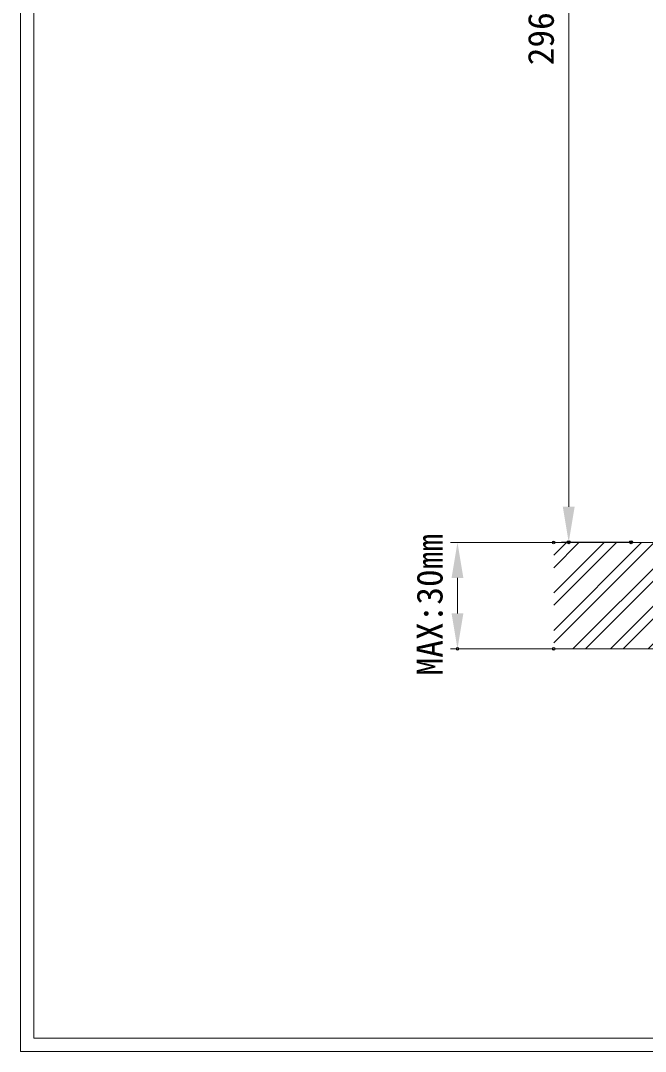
# Model space of a CAD drawing. Units: millimetres, scale not verified. Extents: x -354 to 426, y -525 to 245.
# Drawn here: x -354.1 to -177.9, y -245 to 45.6 of the extents above; entities that cross this region are included whole.
import ezdxf
from ezdxf.enums import TextEntityAlignment as Align

# ---------------------------------------------------------------- set-up
doc = ezdxf.new("R2010")
doc.units = ezdxf.units.MM
doc.header["$LTSCALE"] = 2
doc.header["$PDMODE"] = 32
doc.header["$PDSIZE"] = 0.8
doc.layers.add('0-0_0', color=7, linetype='Continuous', lineweight=18)
doc.layers.add('0-7_DEFPOINTS', color=7, linetype='Continuous')
doc.styles.add('ＭＳ ゴシック', font='')
doc.styles.get('ＭＳ ゴシック').set_extended_font_data('MS Gothic')

# ---------------------------------------------------------------- blocks, each defined once
blk = doc.blocks.new('D50')
at = {"layer": '0-0_0', "color": 3}
for p, q in [((917.168, 448.295), (917.168, 172.62)), ((934.425, 162.62), (915.168, 162.62))]:
    blk.add_line(p, q, dxfattribs=at)
blk.add_solid([(915.501, 172.62), (918.834, 172.62), (917.168, 162.62)], dxfattribs=at)
at = {"layer": '0-7_DEFPOINTS'}
for p in [(917.168, 162.62), (934.725, 162.62)]:
    blk.add_point(p, dxfattribs=at)
at = {"layer": '0-0_0', "style": 'ＭＳ ゴシック'}
blk.add_text('296', height=7.331, rotation=90, dxfattribs=at).set_placement((915.168, 297.124), align=Align.BOTTOM_LEFT)
blk = doc.blocks.new('X122')
at = {"layer": '0-0_0', "color": 3}
for p, q in [((353.402, -60.255), (356.988, -56.669)), ((353.402, -70.862), (367.595, -56.669)), ((353.402, -81.468), (378.201, -56.669)), ((353.402, -63.791), (360.524, -56.669)), ((353.402, -74.397), (371.13, -56.669)), ((353.402, -85.004), (381.737, -56.669)), ((358.808, -86.669), (388.808, -56.669)), ((362.344, -86.669), (392.344, -56.669)), ((418.761, -58.536), (420.628, -56.669)), ((418.761, -69.142), (431.234, -56.669)), ((418.761, -79.749), (441.841, -56.669)), ((418.761, -62.071), (424.163, -56.669)), ((418.761, -72.678), (434.77, -56.669)), ((418.761, -83.284), (445.377, -56.669)), ((422.448, -86.669), (452.448, -56.669)), ((425.983, -86.669), (455.983, -56.669)), ((433.054, -86.669), (459.121, -60.603)), ((369.415, -86.669), (393.761, -62.322)), ((372.95, -86.669), (393.761, -65.858)), ((436.59, -86.669), (459.121, -64.138)), ((443.661, -86.669), (459.121, -71.21)), ((380.021, -86.669), (393.761, -72.929)), ((447.196, -86.669), (459.121, -74.745)), ((383.557, -86.669), (393.761, -76.465)), ((390.628, -86.669), (393.761, -83.536)), ((454.267, -86.669), (459.121, -81.816)), ((457.803, -86.669), (459.121, -85.352))]:
    blk.add_line(p, q, dxfattribs=at)
blk = doc.blocks.new('17')
at = {"layer": '0-0_0'}
for p, q in [((459.121, -56.669), (353.402, -56.669)), ((393.761, -86.669), (393.761, -56.669)), ((418.761, -86.669), (418.761, -56.669)), ((459.121, -86.669), (353.402, -86.669))]:
    blk.add_line(p, q, dxfattribs=at)
blk.add_blockref('X122', (0, 0), dxfattribs=at)

msp = doc.modelspace()

# ---------------------------------------------------------------- linework, layer by layer
at = {"layer": '0-0_0'}
for p, q in [((-354.111, -245.037), (-354.111, 245.032)), ((-350.367, -241.293), (-350.367, 241.288)), ((-350.367, -202.696), (-350.367, -241.293)), ((-350.367, -241.293), (350.305, -241.293)), ((-324.821, -241.293), (-350.367, -241.293)), ((-354.111, -245.037), (354.049, -245.037))]:
    msp.add_line(p, q, dxfattribs=at)
at = {"layer": '0-0_0', "color": 3}
for p, q in [((-204.028, -101.531), (-232.878, -101.531)), ((-230.878, -111.531), (-230.878, -121.531)), ((-204.028, -131.531), (-232.878, -131.531))]:
    msp.add_line(p, q, dxfattribs=at)
at = {"layer": '0-0_0'}
for p in [(-203.728, -101.531), (-230.878, -131.531), (-203.728, -131.531)]:
    msp.add_point(p, dxfattribs=at)
at = {"layer": '0-0_0', "color": 3}
for points in [[(-232.545, -111.531), (-229.212, -111.531), (-230.878, -101.531)], [(-232.545, -121.531), (-229.212, -121.531), (-230.878, -131.531)]]:
    msp.add_solid(points, dxfattribs=at)

# ---------------------------------------------------------------- block references
at = {"layer": '0-0_0'}
for name, p in [('D50', (-1116.663, -264.099)), ('17', (-557.13, -44.861))]:
    msp.add_blockref(name, p, dxfattribs=at)

# ---------------------------------------------------------------- texts
at = {"layer": '0-0_0', "style": 'ＭＳ ゴシック'}
msp.add_text('MAX:30㎜', height=7.331, rotation=90, dxfattribs=at).set_placement((-232.878, -139.031), align=Align.BOTTOM_LEFT)

doc.saveas('drawing.dxf')
